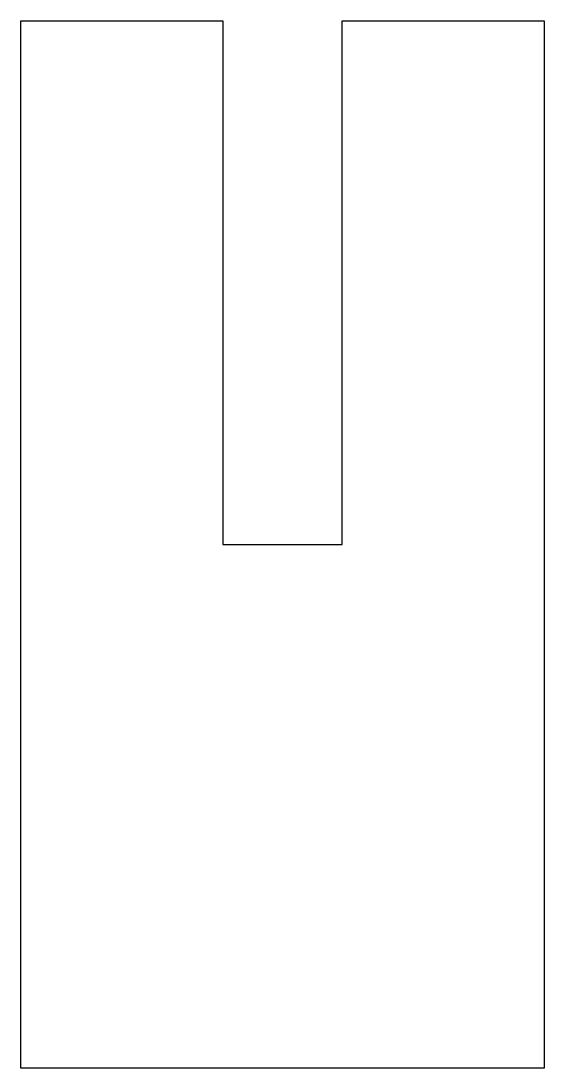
# Model space of a CAD drawing. Header units: millimetres. Extents: x 0 to 50, y 0 to 100.
import ezdxf

# ---------------------------------------------------------------- set-up
doc = ezdxf.new("R2010")
doc.units = ezdxf.units.MM
doc.layers.get('0').update_dxf_attribs({"linetype": 'CONTINUOUS'})

msp = doc.modelspace()

# ---------------------------------------------------------------- linework, layer by layer
msp.add_lwpolyline([(19.285, 100), (19.285, 50), (30.715, 50), (30.715, 100), (50, 100), (50, 0), (0, 0), (0, 100)], close=True)

doc.saveas('drawing.dxf')
